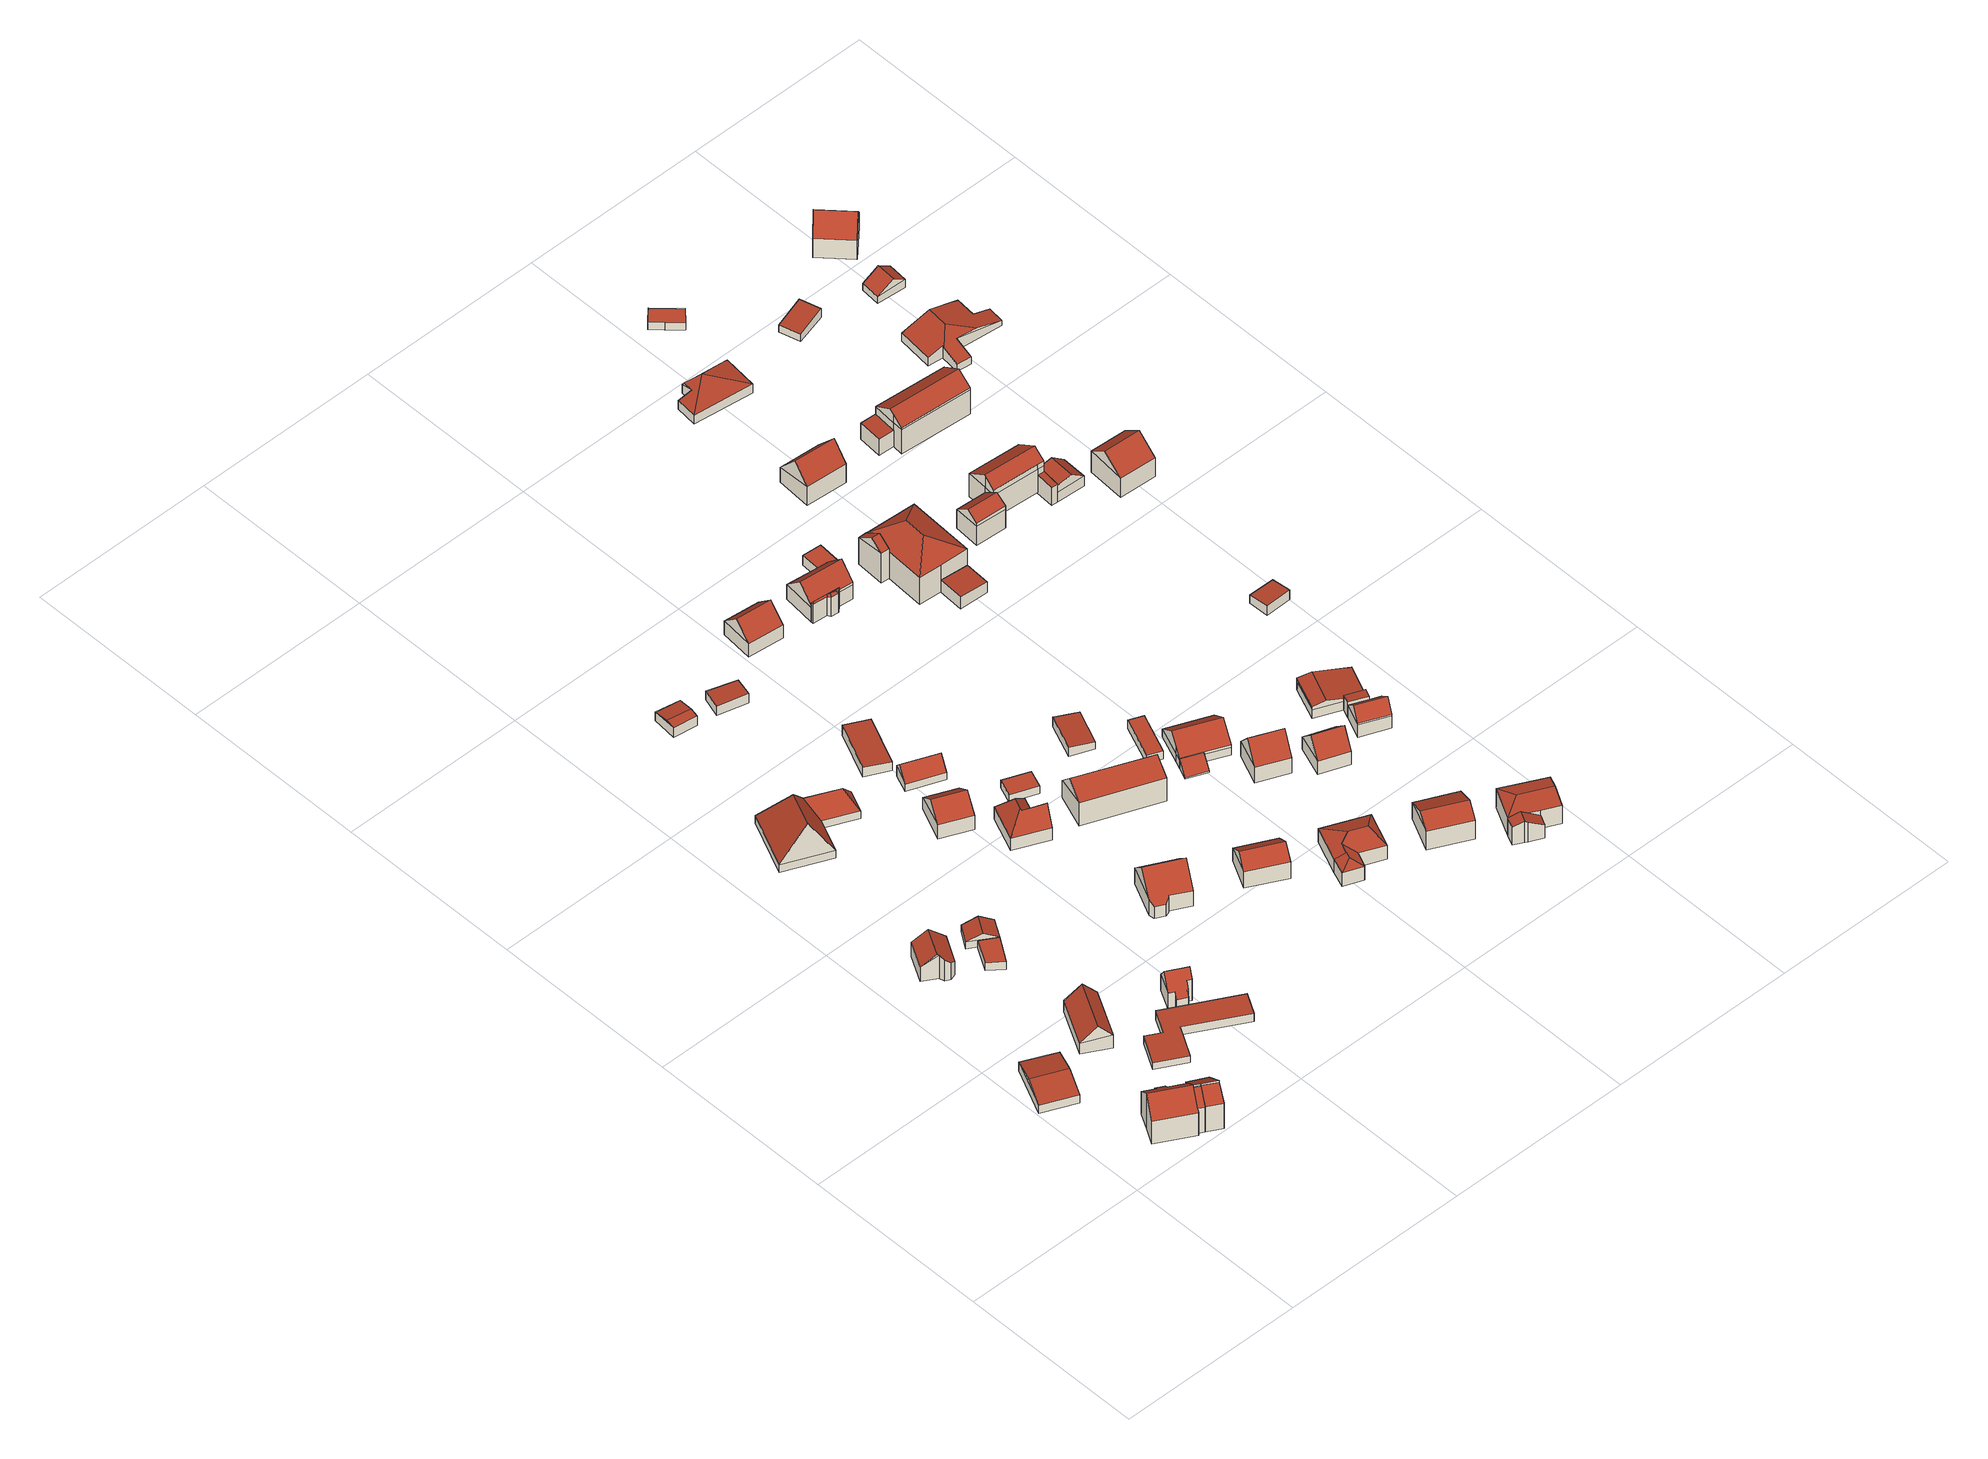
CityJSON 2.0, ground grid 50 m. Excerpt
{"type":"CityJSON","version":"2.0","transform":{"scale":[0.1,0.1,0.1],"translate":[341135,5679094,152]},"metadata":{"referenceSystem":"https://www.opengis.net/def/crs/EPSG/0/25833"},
"CityObjects":{
"building1":{"type":"Building","attributes":{"Dachtyp_tdc":"tdcGableRoof","Gemeindeschluessel":14729160,"Dachneigung":12.51,"QualitaetDacherkennung":26,"Geometrietyp2DReferenz":"3000","function":"31001_9998","roofType":"3100","measuredHeight":4.14},"geometry":[{"type":"MultiSurface","lod":"2","boundaries":[[[0,1,2,3]],[[1,4,5,2]],[[4,6,7,5]],[[6,0,3,7]],[[4,1,8]],[[0,6,9]],[[1,0,9,8]],[[6,4,8,9]],[[3,2,5,7]]],"semantics":{"surfaces":[{"type":"WallSurface"},{"type":"RoofSurface"},{"type":"GroundSurface"}],"values":[0,0,0,0,0,0,1,1,2]}}]},
"building2":{"type":"Building","attributes":{"Gemeindeschluessel":14729160,"Geometrietyp2DReferenz":"3000","function":"31001_9998","roofType":"9999"},"children":["building2-1","building2-2"]},
"building2-1":{"type":"BuildingPart","attributes":{"Dachtyp_tdc":"tdcPolyFlatRoof","Dachneigung":41.71,"QualitaetDacherkennung":68,"Geometrietyp2DReferenz":"3000","roofType":"2100","measuredHeight":11.16},"parents":["building2"],"geometry":[{"type":"MultiSurface","lod":"2","boundaries":[[[10,11,12,13]],[[11,14,15,12]],[[16,10,13,17,18]],[[16,14,11,10]],[[13,12,15,17]],[[18,14,16]],[[18,17,15,14]]],"semantics":{"surfaces":[{"type":"WallSurface"},{"type":"RoofSurface"},{"type":"GroundSurface"},{"type":"ClosureSurface"}],"values":[0,0,0,1,2,0,3]}}]},
"building2-2":{"type":"BuildingPart","attributes":{"Dachtyp_tdc":"tdcGableRoof","Dachneigung":40.9,"QualitaetDacherkennung":73,"Geometrietyp2DReferenz":"3000","roofType":"3100","measuredHeight":11.36},"parents":["building2"],"geometry":[{"type":"MultiSurface","lod":"2","boundaries":[[[19,20,21,22]],[[20,23,24,21]],[[23,25,26,24]],[[25,27,28,26]],[[27,18,17,28]],[[14,29,30,15]],[[29,31,32,30]],[[31,33,34,32]],[[33,35,36,34]],[[35,37,38,36]],[[37,19,22,38]],[[33,31,29,14,18,27]],[[27,25,23,20,19,37,35,33]],[[22,21,24,26,28,17,15,30,32,34,36,38]],[[14,15,17,18]]],"semantics":{"surfaces":[{"type":"WallSurface"},{"type":"RoofSurface"},{"type":"GroundSurface"},{"type":"ClosureSurface"}],"values":[0,0,0,0,0,0,0,0,0,0,0,1,1,2,3]}}]},
"building3":{"type":"Building","attributes":{"Gemeindeschluessel":14729160,"Geometrietyp2DReferenz":"3000","function":"31001_9998","roofType":"9999"},"children":["building3-1","building3-2","building3-3"]},
"building3-1":{"type":"BuildingPart","attributes":{"Dachtyp_tdc":"tdcPolyFlatRoof","Dachneigung":15.39,"QualitaetDacherkennung":37,"Geometrietyp2DReferenz":"3000","roofType":"2100","measuredHeight":4.77},"parents":["building3"],"geometry":[{"type":"MultiSurface","lod":"2","boundaries":[[[39,40,41,42]],[[40,43,44,41]],[[45,39,42,46]],[[45,43,40,39]],[[42,41,44,46]],[[46,44,43,45]]],"semantics":{"surfaces":[{"type":"WallSurface"},{"type":"RoofSurface"},{"type":"GroundSurface"},{"type":"ClosureSurface"}],"values":[0,0,0,1,2,3]}}]},
"building3-2":{"type":"BuildingPart","attributes":{"Dachtyp_tdc":"tdcPolyFlatRoof","Dachneigung":41.08,"QualitaetDacherkennung":60,"Geometrietyp2DReferenz":"3000","roofType":"2100","measuredHeight":10.95},"parents":["building3"],"geometry":[{"type":"MultiSurface","lod":"2","boundaries":[[[47,10,48,49]],[[50,51,52,53]],[[51,47,49,52]],[[51,50,10,47]],[[49,48,53,52]],[[50,53,48,10]]],"semantics":{"surfaces":[{"type":"WallSurface"},{"type":"RoofSurface"},{"type":"GroundSurface"},{"type":"ClosureSurface"}],"values":[0,0,0,1,2,3]}}]},
"building3-3":{"type":"BuildingPart","attributes":{"Dachtyp_tdc":"tdcPolyFlatRoof","Dachneigung":40.49,"QualitaetDacherkennung":62,"Geometrietyp2DReferenz":"3000","roofType":"2100","measuredHeight":11.52},"parents":["building3"],"geometry":[{"type":"MultiSurface","lod":"2","boundaries":[[[54,25,45,46,55]],[[56,57,58,44,43]],[[57,59,50,53,58]],[[60,54,55,48,10]],[[60,59,57,56,25,54]],[[55,46,44,58,53,48]],[[56,43,45,25]],[[43,44,46,45]],[[10,50,59,60]],[[10,48,53,50]]],"semantics":{"surfaces":[{"type":"WallSurface"},{"type":"RoofSurface"},{"type":"GroundSurface"},{"type":"ClosureSurface"}],"values":[0,0,0,0,1,2,0,3,0,3]}}]},
"building4":{"type":"Building","attributes":{"Dachtyp_tdc":"tdcFreeFormRoof","Gemeindeschluessel":14729160,"Dachneigung":38.24,"QualitaetDacherkennung":84,"Geometrietyp2DReferenz":"3000","function":"31001_9998","roofType":"5000","measuredHeight":7.65},"geometry":[{"type":"MultiSurface","lod":"2","boundaries":[[[61,62,63,64]],[[62,65,66,63]],[[65,67,68,66]],[[67,69,70,68]],[[69,71,72,70]],[[71,73,74,72]],[[73,61,64,74]],[[67,65,75,76,73,71,69]],[[76,75,62,61]],[[61,73,76]],[[65,62,75]],[[64,63,66,68,70,72,74]]],"semantics":{"surfaces":[{"type":"WallSurface"},{"type":"RoofSurface"},{"type":"GroundSurface"}],"values":[0,0,0,0,0,0,0,1,1,0,0,2]}}]},
"building5":{"type":"Building","attributes":{"Dachtyp_tdc":"tdcGableRoof","Gemeindeschluessel":14729160,"Dachneigung":45.3,"QualitaetDacherkennung":77,"Geometrietyp2DReferenz":"3000","function":"31001_9998","roofType":"3100","measuredHeight":7.5},"geometry":[{"type":"MultiSurface","lod":"2","boundaries":[[[77,78,79,80]],[[78,81,82,79]],[[81,83,84,82]],[[83,77,80,84]],[[81,78,85]],[[77,83,86]],[[78,77,86,85]],[[83,81,85,86]],[[80,79,82,84]]],"semantics":{"surfaces":[{"type":"WallSurface"},{"type":"RoofSurface"},{"type":"GroundSurface"}],"values":[0,0,0,0,0,0,1,1,2]}}]},
"building6":{"type":"Building","attributes":{"Dachtyp_tdc":"tdcPolyFlatRoof","Gemeindeschluessel":14729160,"Dachneigung":0,"QualitaetDacherkennung":78,"Geometrietyp2DReferenz":"3000","function":"31001_9998","roofType":"1000","measuredHeight":2.4},"geometry":[{"type":"MultiSurface","lod":"2","boundaries":[[[87,88,89,90]],[[88,91,92,89]],[[91,93,94,92]],[[93,87,90,94]],[[93,91,88,87]],[[90,89,92,94]]],"semantics":{"surfaces":[{"type":"WallSurface"},{"type":"RoofSurface"},{"type":"GroundSurface"}],"values":[0,0,0,0,1,2]}}]},
"building7":{"type":"Building","attributes":{"Dachtyp_tdc":"tdcPolyFlatRoof","Gemeindeschluessel":14729160,"Dachneigung":3.2,"QualitaetDacherkennung":52,"Geometrietyp2DReferenz":"3000","function":"31001_9998","roofType":"2100","measuredHeight":2.87},"geometry":[{"type":"MultiSurface","lod":"2","boundaries":[[[95,96,97,98]],[[96,99,100,97]],[[99,101,102,100]],[[101,103,104,102]],[[103,105,106,104]],[[105,107,108,106]],[[107,109,110,108]],[[109,95,98,110]],[[109,107,105,103,101,99,96,95]],[[98,97,100,102,104,106,108,110]]],"semantics":{"surfaces":[{"type":"WallSurface"},{"type":"RoofSurface"},{"type":"GroundSurface"}],"values":[0,0,0,0,0,0,0,0,1,2]}}]},
"building8":{"type":"Building","attributes":{"Dachtyp_tdc":"tdcGableRoof","Gemeindeschluessel":14729160,"Dachneigung":27.61,"QualitaetDacherkennung":75,"Geometrietyp2DReferenz":"3000","function":"31001_9998","roofType":"3100","measuredHeight":4.17},"geometry":[{"type":"MultiSurface","lod":"2","boundaries":[[[111,112,113,114]],[[112,115,116,113]],[[115,117,118,116]],[[117,111,114,118]],[[115,112,119]],[[111,117,120]],[[112,111,120,119]],[[117,115,119,120]],[[114,113,116,118]]],"semantics":{"surfaces":[{"type":"WallSurface"},{"type":"RoofSurface"},{"type":"GroundSurface"}],"values":[0,0,0,0,0,0,1,1,2]}}]},
"building9":{"type":"Building","attributes":{"Dachtyp_tdc":"tdcFreeFormRoof","Gemeindeschluessel":14729160,"Dachneigung":52.08,"QualitaetDacherkennung":62,"Geometrietyp2DReferenz":"3000","function":"31001_9998","roofType":"5000","measuredHeight":9.01},"geometry":[{"type":"MultiSurface","lod":"2","boundaries":[[[121,122,123,124]],[[122,125,126,123]],[[125,127,128,126]],[[127,129,130,128]],[[129,131,132,130]],[[131,133,134,132]],[[133,135,136,134]],[[135,137,138,136]],[[137,139,140,138]],[[139,141,142,140]],[[141,143,144,142]],[[143,121,124,144]],[[122,121,143,141,139,137,135,145,146,125]],[[145,133,131,129,127,146]],[[127,125,146]],[[135,133,145]],[[124,123,126,128,130,132,134,136,138,140,142,144]]],"semantics":{"surfaces":[{"type":"WallSurface"},{"type":"RoofSurface"},{"type":"GroundSurface"}],"values":[0,0,0,0,0,0,0,0,0,0,0,0,1,1,0,0,2]}}]},
"building10":{"type":"Building","attributes":{"Dachtyp_tdc":"tdcFreeFormRoof","Gemeindeschluessel":14729160,"Dachneigung":58.67,"QualitaetDacherkennung":7,"Geometrietyp2DReferenz":"3000","function":"31001_9998","roofType":"5000","measuredHeight":13.34},"geometry":[{"type":"MultiSurface","lod":"2","boundaries":[[[147,148,149,150]],[[148,151,152,149]],[[151,153,154,152]],[[153,155,156,154]],[[155,157,158,156]],[[157,147,150,158]],[[159,160,157,155]],[[159,155,153]],[[161,160,159,153,151]],[[162,161,151,148]],[[162,148,147]],[[160,161,162,147,157]],[[150,149,152,154,156,158]]],"semantics":{"surfaces":[{"type":"WallSurface"},{"type":"RoofSurface"},{"type":"GroundSurface"}],"values":[0,0,0,0,0,0,1,1,1,1,0,1,2]}}]},
"building11":{"type":"Building","attributes":{"Dachtyp_tdc":"tdcGableRoof","Gemeindeschluessel":14729160,"Dachneigung":10.06,"QualitaetDacherkennung":87,"Geometrietyp2DReferenz":"3000","function":"31001_9998","roofType":"3100","measuredHeight":3.42},"geometry":[{"type":"MultiSurface","lod":"2","boundaries":[[[163,164,165,166]],[[164,167,168,165]],[[167,169,170,168]],[[169,163,166,170]],[[167,164,171]],[[163,169,172]],[[164,163,172,171]],[[169,167,171,172]],[[166,165,168,170]]],"semantics":{"surfaces":[{"type":"WallSurface"},{"type":"RoofSurface"},{"type":"GroundSurface"}],"values":[0,0,0,0,0,0,1,1,2]}}]},
"building12":{"type":"Building","attributes":{"Dachtyp_tdc":"tdcGableRoof","Gemeindeschluessel":14729160,"Dachneigung":39.65,"QualitaetDacherkennung":88,"Geometrietyp2DReferenz":"3000","function":"31001_9998","roofType":"3100","measuredHeight":8.18},"geometry":[{"type":"MultiSurface","lod":"2","boundaries":[[[173,174,175,176]],[[174,177,178,175]],[[177,179,180,178]],[[179,173,176,180]],[[177,174,181]],[[173,179,182]],[[174,173,182,181]],[[179,177,181,182]],[[176,175,178,180]]],"semantics":{"surfaces":[{"type":"WallSurface"},{"type":"RoofSurface"},{"type":"GroundSurface"}],"values":[0,0,0,0,0,0,1,1,2]}}]},
"building13":{"type":"Building","attributes":{"Dachtyp_tdc":"tdcFreeFormRoof","Gemeindeschluessel":14729160,"Dachneigung":45.56,"QualitaetDacherkennung":89,"Geometrietyp2DReferenz":"3000","function":"31001_9998","roofType":"5000","measuredHeight":10.08},"geometry":[{"type":"MultiSurface","lod":"2","boundaries":[[[183,184,185,186]],[[184,187,188,185]],[[187,189,190,188]],[[189,191,192,190]],[[191,193,194,192]],[[193,195,196,194]],[[195,197,198,196]],[[197,183,186,198]],[[197,195,193,191,199,200,184,183]],[[199,189,187,200]],[[191,189,199]],[[187,184,200]],[[186,185,188,190,192,194,196,198]]],"semantics":{"surfaces":[{"type":"WallSurface"},{"type":"RoofSurface"},{"type":"GroundSurface"}],"values":[0,0,0,0,0,0,0,0,1,1,0,0,2]}}]},
"building14":{"type":"Building","attributes":{"Dachtyp_tdc":"tdcPolyFlatRoof","Gemeindeschluessel":14729160,"Dachneigung":3.18,"QualitaetDacherkennung":82,"Geometrietyp2DReferenz":"3000","function":"31001_9998","roofType":"2100","measuredHeight":2.98},"geometry":[{"type":"MultiSurface","lod":"2","boundaries":[[[201,202,203,204]],[[202,205,206,203]],[[205,207,208,206]],[[207,201,204,208]],[[207,205,202,201]],[[204,203,206,208]]],"semantics":{"surfaces":[{"type":"WallSurface"},{"type":"RoofSurface"},{"type":"GroundSurface"}],"values":[0,0,0,0,1,2]}}]},
"building15":{"type":"Building","attributes":{"Dachtyp_tdc":"tdcFreeFormRoof","Gemeindeschluessel":14729160,"Dachneigung":52.37,"QualitaetDacherkennung":28,"Geometrietyp2DReferenz":"3000","function":"31001_9998","roofType":"5000","measuredHeight":8.5},"geometry":[{"type":"MultiSurface","lod":"2","boundaries":[[[209,210,211,212]],[[210,213,214,211]],[[213,215,216,214]],[[215,217,218,216]],[[217,219,220,218]],[[219,209,212,220]],[[221,222,223,219,217]],[[221,217,215]],[[222,221,215,213]],[[224,223,222,213,210]],[[224,210,209]],[[223,224,209,219]],[[212,211,214,216,218,220]]],"semantics":{"surfaces":[{"type":"WallSurface"},{"type":"RoofSurface"},{"type":"GroundSurface"}],"values":[0,0,0,0,0,0,1,1,1,1,0,1,2]}}]},
"building16":{"type":"Building","attributes":{"Gemeindeschluessel":14729160,"Dachtyp_tdc":"tdcGableRoof","Dachneigung":44.88,"QualitaetDacherkennung":84,"Geometrietyp2DReferenz":"3000","function":"31001_9998","roofType":"3100","measuredHeight":5.38},"geometry":[{"type":"MultiSurface","lod":"2","boundaries":[[[225,226,227,228]],[[226,229,230,227]],[[229,231,232,230]],[[231,225,228,232]],[[229,226,233]],[[225,231,234]],[[226,225,234,233]],[[231,229,233,234]],[[228,227,230,232]]],"semantics":{"surfaces":[{"type":"WallSurface"},{"type":"RoofSurface"},{"type":"GroundSurface"}],"values":[0,0,0,0,0,0,1,1,2]}}]},
"building17":{"type":"Building","attributes":{"Dachtyp_tdc":"tdcPolyFlatRoof","Gemeindeschluessel":14729160,"Dachneigung":3.45,"QualitaetDacherkennung":84,"Geometrietyp2DReferenz":"3000","function":"31001_9998","roofType":"2100","measuredHeight":3.06},"geometry":[{"type":"MultiSurface","lod":"2","boundaries":[[[235,236,237,238]],[[236,239,240,237]],[[239,241,242,240]],[[241,235,238,242]],[[241,239,236,235]],[[238,237,240,242]]],"semantics":{"surfaces":[{"type":"WallSurface"},{"type":"RoofSurface"},{"type":"GroundSurface"}],"values":[0,0,0,0,1,2]}}]},
"building18":{"type":"Building","attributes":{"Dachtyp_tdc":"tdcPolyFlatRoof","Gemeindeschluessel":14729160,"Dachneigung":0,"QualitaetDacherkennung":75,"Geometrietyp2DReferenz":"3000","function":"31001_9998","roofType":"1000","measuredHeight":2.35},"geometry":[{"type":"MultiSurface","lod":"2","boundaries":[[[243,244,245,246]],[[244,247,248,245]],[[247,249,250,248]],[[249,243,246,250]],[[249,247,244,243]],[[246,245,248,250]]],"semantics":{"surfaces":[{"type":"WallSurface"},{"type":"RoofSurface"},{"type":"GroundSurface"}],"values":[0,0,0,0,1,2]}}]},
"building19":{"type":"Building","attributes":{"Dachtyp_tdc":"tdcGableRoof","Gemeindeschluessel":14729160,"Dachneigung":37.6,"QualitaetDacherkennung":61,"Geometrietyp2DReferenz":"3000","function":"31001_9998","roofType":"3100","measuredHeight":7.91},"geometry":[{"type":"MultiSurface","lod":"2","boundaries":[[[251,252,253,254]],[[252,255,256,253]],[[255,257,258,256]],[[257,251,254,258]],[[255,252,259]],[[251,257,260]],[[252,251,260,259]],[[257,255,259,260]],[[254,253,256,258]]],"semantics":{"surfaces":[{"type":"WallSurface"},{"type":"RoofSurface"},{"type":"GroundSurface"}],"values":[0,0,0,0,0,0,1,1,2]}}]},
"building20":{"type":"Building","attributes":{"Dachtyp_tdc":"tdcGableRoof","Gemeindeschluessel":14729160,"Dachneigung":48.09,"QualitaetDacherkennung":36,"Geometrietyp2DReferenz":"3000","function":"31001_9998","roofType":"3100","measuredHeight":9.95},"geometry":[{"type":"MultiSurface","lod":"2","boundaries":[[[261,262,263,264]],[[262,265,266,263]],[[265,267,268,266]],[[267,261,264,268]],[[265,262,269]],[[261,267,270]],[[262,261,270,269]],[[267,265,269,270]],[[264,263,266,268]]],"semantics":{"surfaces":[{"type":"WallSurface"},{"type":"RoofSurface"},{"type":"GroundSurface"}],"values":[0,0,0,0,0,0,1,1,2]}}]},
"building21":{"type":"Building","attributes":{"Dachtyp_tdc":"tdcGableRoof","Gemeindeschluessel":14729160,"Dachneigung":43.44,"QualitaetDacherkennung":75,"Geometrietyp2DReferenz":"3000","function":"31001_9998","roofType":"3100","measuredHeight":8.44},"geometry":[{"type":"MultiSurface","lod":"2","boundaries":[[[271,272,273,274]],[[272,275,276,273]],[[275,277,278,276]],[[277,271,274,278]],[[275,272,279]],[[271,277,280]],[[272,271,280,279]],[[277,275,279,280]],[[274,273,276,278]]],"semantics":{"surfaces":[{"type":"WallSurface"},{"type":"RoofSurface"},{"type":"GroundSurface"}],"values":[0,0,0,0,0,0,1,1,2]}}]},
"building22":{"type":"Building","attributes":{"Dachtyp_tdc":"tdcPolyFlatRoof","Gemeindeschluessel":14729160,"Dachneigung":4.7,"QualitaetDacherkennung":91,"Geometrietyp2DReferenz":"3000","function":"31001_9998","roofType":"2100","measuredHeight":2.9},"geometry":[{"type":"MultiSurface","lod":"2","boundaries":[[[281,282,283,284]],[[282,285,286,283]],[[285,287,288,286]],[[287,281,284,288]],[[287,285,282,281]],[[284,283,286,288]]],"semantics":{"surfaces":[{"type":"WallSurface"},{"type":"RoofSurface"},{"type":"GroundSurface"}],"values":[0,0,0,0,1,2]}}]},
"building23":{"type":"Building","attributes":{"Dachtyp_tdc":"tdcFreeFormRoof","Gemeindeschluessel":14729160,"Dachneigung":22.82,"QualitaetDacherkennung":35,"Geometrietyp2DReferenz":"3000","function":"31001_9998","roofType":"5000","measuredHeight":6.46},"geometry":[{"type":"MultiSurface","lod":"2","boundaries":[[[289,290,291,292]],[[290,293,294,291]],[[293,295,296,294]],[[295,297,298,296]],[[297,299,300,298]],[[299,301,302,300]],[[301,289,292,302]],[[303,304,305,301,299]],[[306,303,299,297]],[[306,297,295]],[[304,303,306,295,293]],[[307,305,304,293,290]],[[307,290,289]],[[305,307,289,301]],[[292,291,294,296,298,300,302]]],"semantics":{"surfaces":[{"type":"WallSurface"},{"type":"RoofSurface"},{"type":"GroundSurface"}],"values":[0,0,0,0,0,0,0,1,1,1,1,1,1,1,2]}}]},
"building24":{"type":"Building","attributes":{"Gemeindeschluessel":14729160,"Geometrietyp2DReferenz":"3000","function":"31001_9998","roofType":"9999"},"children":["building24-1","building24-2"]},
"building24-1":{"type":"BuildingPart","attributes":{"Dachtyp_tdc":"tdcFreeFormRoof","Dachneigung":39.31,"QualitaetDacherkennung":13,"Geometrietyp2DReferenz":"3000","roofType":"5000","measuredHeight":6.57},"parents":["building24"],"geometry":[{"type":"MultiSurface","lod":"2","boundaries":[[[308,309,310,311,312,313]],[[309,314,315,310]],[[314,316,317,315]],[[316,318,319,317]],[[318,320,321,322,323,319]],[[324,320,318]],[[325,324,318,316]],[[326,325,316,314]],[[327,326,314,309]],[[327,309,308]],[[324,325,326,327,308,320]],[[311,310,315,317,319,323]],[[313,321,320,308]],[[312,311,323,322]],[[312,322,321,313]]],"semantics":{"surfaces":[{"type":"WallSurface"},{"type":"RoofSurface"},{"type":"GroundSurface"},{"type":"ClosureSurface"}],"values":[0,0,0,0,0,1,1,1,1,1,1,2,0,3,3]}}]},
"building24-2":{"type":"BuildingPart","attributes":{"Dachtyp_tdc":"tdcGableRoof","Dachneigung":44.83,"QualitaetDacherkennung":70,"Geometrietyp2DReferenz":"3000","roofType":"3100","measuredHeight":9.37},"parents":["building24"],"geometry":[{"type":"MultiSurface","lod":"2","boundaries":[[[322,328,329,323]],[[328,330,331,329]],[[330,332,333,331]],[[332,334,335,333]],[[334,336,337,335]],[[336,312,311,337]],[[313,338,339,340,321]],[[330,328,340,339,341,332]],[[332,341,334]],[[334,341,339,338,336]],[[322,321,340,328]],[[336,338,313,312]],[[311,323,329,331,333,335,337]],[[323,311,312,322]],[[312,313,321,322]]],"semantics":{"surfaces":[{"type":"WallSurface"},{"type":"RoofSurface"},{"type":"GroundSurface"},{"type":"ClosureSurface"}],"values":[0,0,0,0,0,0,1,1,0,0,0,0,2,3,3]}}]},
"building25":{"type":"Building","attributes":{"Dachtyp_tdc":"tdcPolyFlatRoof","Gemeindeschluessel":14729160,"Dachneigung":0,"QualitaetDacherkennung":91,"Geometrietyp2DReferenz":"3000","function":"31001_9998","roofType":"1000","measuredHeight":2.58},"geometry":[{"type":"MultiSurface","lod":"2","boundaries":[[[342,343,344,345]],[[343,346,347,344]],[[346,348,349,347]],[[348,342,345,349]],[[348,346,343,342]],[[345,344,347,349]]],"semantics":{"surfaces":[{"type":"WallSurface"},{"type":"RoofSurface"},{"type":"GroundSurface"}],"values":[0,0,0,0,1,2]}}]},
"building26":{"type":"Building","attributes":{"Gemeindeschluessel":14729160,"Geometrietyp2DReferenz":"3000","function":"31001_9998","roofType":"9999"},"children":["building26-1","building26-2"]},
"building26-1":{"type":"BuildingPart","attributes":{"Dachtyp_tdc":"tdcGableRoof","Dachneigung":39.65,"QualitaetDacherkennung":86,"Geometrietyp2DReferenz":"3000","roofType":"3100","measuredHeight":7.26},"parents":["building26"],"geometry":[{"type":"MultiSurface","lod":"2","boundaries":[[[350,351,352,353]],[[351,354,355,352]],[[354,356,357,355]],[[356,358,359,357]],[[358,360,361,359]],[[362,363,364,365,366,367]],[[354,365,364,356]],[[350,367,366,351]],[[351,366,365,354]],[[358,363,362,360]],[[356,364,363,358]],[[361,353,352,355,357,359]],[[353,361,360,350]],[[360,362,367,350]]],"semantics":{"surfaces":[{"type":"WallSurface"},{"type":"RoofSurface"},{"type":"GroundSurface"},{"type":"ClosureSurface"}],"values":[0,0,0,0,0,1,1,0,0,0,0,2,3,3]}}]},
"building26-2":{"type":"BuildingPart","attributes":{"Dachtyp_tdc":"tdcPolyFlatRoof","Dachneigung":38.42,"QualitaetDacherkennung":72,"Geometrietyp2DReferenz":"3000","roofType":"2100","measuredHeight":3.2},"parents":["building26"],"geometry":[{"type":"MultiSurface","lod":"2","boundaries":[[[368,369,361,360,362]],[[368,370,371,369]],[[370,372,367,350,353,371]],[[372,370,368,362]],[[361,369,371,353]],[[362,367,372]],[[360,361,353,350]],[[360,350,367,362]]],"semantics":{"surfaces":[{"type":"WallSurface"},{"type":"RoofSurface"},{"type":"GroundSurface"},{"type":"ClosureSurface"}],"values":[0,0,0,1,2,0,3,3]}}]},
"building27":{"type":"Building","attributes":{"Dachtyp_tdc":"tdcPolyFlatRoof","Gemeindeschluessel":14729160,"Dachneigung":0,"QualitaetDacherkennung":76,"Geometrietyp2DReferenz":"3000","function":"31001_9998","roofType":"1000","measuredHeight":3.07},"geometry":[{"type":"MultiSurface","lod":"2","boundaries":[[[373,374,375,376]],[[374,377,378,375]],[[377,379,380,378]],[[379,381,382,380]],[[381,383,384,382]],[[383,373,376,384]],[[383,381,379,377,374,373]],[[376,375,378,380,382,384]]],"semantics":{"surfaces":[{"type":"WallSurface"},{"type":"RoofSurface"},{"type":"GroundSurface"}],"values":[0,0,0,0,0,0,1,2]}}]},
"building28":{"type":"Building","attributes":{"Dachtyp_tdc":"tdcFreeFormRoof","Gemeindeschluessel":14729160,"Dachneigung":49.61,"QualitaetDacherkennung":77,"Geometrietyp2DReferenz":"3000","function":"31001_9998","roofType":"5000","measuredHeight":9.96},"geometry":[{"type":"MultiSurface","lod":"2","boundaries":[[[385,386,387,388]],[[386,389,390,387]],[[389,391,392,390]],[[391,393,394,392]],[[393,395,396,394]],[[395,385,388,396]],[[385,397,398,386]],[[397,395,393,391,389,398]],[[385,395,397]],[[389,386,398]],[[388,387,390,392,394,396]]],"semantics":{"surfaces":[{"type":"WallSurface"},{"type":"RoofSurface"},{"type":"GroundSurface"}],"values":[0,0,0,0,0,0,1,1,0,0,2]}}]},
"building29":{"type":"Building","attributes":{"Dachtyp_tdc":"tdcGableRoof","Gemeindeschluessel":14729160,"Dachneigung":28.29,"QualitaetDacherkennung":45,"Geometrietyp2DReferenz":"3000","function":"31001_9998","roofType":"3100","measuredHeight":8.52},"geometry":[{"type":"MultiSurface","lod":"2","boundaries":[[[399,400,401,402]],[[400,403,404,401]],[[403,405,406,404]],[[405,399,402,406]],[[403,400,407]],[[399,405,408]],[[400,399,408,407]],[[405,403,407,408]],[[402,401,404,406]]],"semantics":{"surfaces":[{"type":"WallSurface"},{"type":"RoofSurface"},{"type":"GroundSurface"}],"values":[0,0,0,0,0,0,1,1,2]}}]},
"building30":{"type":"Building","attributes":{"Dachtyp_tdc":"tdcGableRoof","Gemeindeschluessel":14729160,"Dachneigung":46.06,"QualitaetDacherkennung":71,"Geometrietyp2DReferenz":"3000","function":"31001_9998","roofType":"3100","measuredHeight":8.67},"geometry":[{"type":"MultiSurface","lod":"2","boundaries":[[[409,410,411,412]],[[410,413,414,411]],[[413,415,416,414]],[[415,409,412,416]],[[413,410,417]],[[409,415,418]],[[410,409,418,417]],[[415,413,417,418]],[[412,411,414,416]]],"semantics":{"surfaces":[{"type":"WallSurface"},{"type":"RoofSurface"},{"type":"GroundSurface"}],"values":[0,0,0,0,0,0,1,1,2]}}]},
"building31":{"type":"Building","attributes":{"Gemeindeschluessel":14729160,"Geometrietyp2DReferenz":"3000","function":"31001_9998","roofType":"9999"},"children":["building31-1","building31-2","building31-3"]},
"building31-1":{"type":"BuildingPart","attributes":{"Dachtyp_tdc":"tdcGableRoof","Dachneigung":36.69,"QualitaetDacherkennung":94,"Geometrietyp2DReferenz":"3000","roofType":"3100","measuredHeight":11.78},"parents":["building31"],"geometry":[{"type":"MultiSurface","lod":"2","boundaries":[[[419,420,421,422,423]],[[420,424,425,421]],[[424,426,427,428,425]],[[424,420,429]],[[419,426,430]],[[420,419,430,429]],[[426,424,429,430]],[[422,421,425,428]],[[423,427,426,419]],[[423,422,428,427]]],"semantics":{"surfaces":[{"type":"WallSurface"},{"type":"RoofSurface"},{"type":"GroundSurface"},{"type":"ClosureSurface"}],"values":[0,0,0,0,0,1,1,2,0,3]}}]},
"building31-2":{"type":"BuildingPart","attributes":{"Dachtyp_tdc":"tdcFreeFormRoof","Dachneigung":28.01,"QualitaetDacherkennung":17,"Geometrietyp2DReferenz":"3000","roofType":"5000","measuredHeight":12.09},"parents":["building31"],"geometry":[{"type":"MultiSurface","lod":"2","boundaries":[[[431,432,433,434,435]],[[432,423,422,433]],[[427,436,437,428]],[[436,438,439,440,437]],[[441,442,427,423,432]],[[441,432,431,438]],[[442,441,438,436]],[[442,436,427]],[[440,434,433,422,428,437]],[[435,439,438,431]],[[435,434,440,439]],[[428,422,423,427]]],"semantics":{"surfaces":[{"type":"WallSurface"},{"type":"RoofSurface"},{"type":"GroundSurface"},{"type":"ClosureSurface"}],"values":[0,0,0,0,1,1,1,1,2,0,3,3]}}]},
"building31-3":{"type":"BuildingPart","attributes":{"Dachtyp_tdc":"tdcPolyFlatRoof","Dachneigung":3.73,"QualitaetDacherkennung":87,"Geometrietyp2DReferenz":"3000","roofType":"2100","measuredHeight":3.79},"parents":["building31"],"geometry":[{"type":"MultiSurface","lod":"2","boundaries":[[[443,444,445,446]],[[444,435,434,445]],[[439,443,446,440]],[[439,435,444,443]],[[446,445,434,440]],[[439,440,434,435]]],"semantics":{"surfaces":[{"type":"WallSurface"},{"type":"RoofSurface"},{"type":"GroundSurface"},{"type":"ClosureSurface"}],"values":[0,0,0,1,2,3]}}]},
"building32":{"type":"Building","attributes":{"Gemeindeschluessel":14729160,"Geometrietyp2DReferenz":"3000","function":"31001_9998","roofType":"9999"},"children":["building32-1","building32-2"]},
"building32-1":{"type":"BuildingPart","attributes":{"Dachtyp_tdc":"tdcGableRoof","Dachneigung":28.16,"QualitaetDacherkennung":43,"Geometrietyp2DReferenz":"3000","roofType":"3100","measuredHeight":6.62},"parents":["building32"],"geometry":[{"type":"MultiSurface","lod":"2","boundaries":[[[447,448,449,450]],[[448,451,452,449]],[[451,453,454,452]],[[453,455,456,454]],[[457,447,450,458]],[[459,460,455,453,451]],[[451,448,447,457,461,459]],[[450,449,452,454,456,462,458]],[[463,460,459]],[[462,456,455,460,463]],[[461,463,459]],[[462,463,461,457,458]]],"semantics":{"surfaces":[{"type":"WallSurface"},{"type":"RoofSurface"},{"type":"GroundSurface"},{"type":"ClosureSurface"}],"values":[0,0,0,0,0,1,1,2,0,3,0,3]}}]},
"building32-2":{"type":"BuildingPart","attributes":{"Dachtyp_tdc":"tdcHipAndGableRoof","Dachneigung":13.51,"QualitaetDacherkennung":72,"Geometrietyp2DReferenz":"3000","roofType":"5000","measuredHeight":6.85},"parents":["building32"],"geometry":[{"type":"MultiSurface","lod":"2","boundaries":[[[464,465,458,466]],[[465,457,458]],[[467,468,469,456,455]],[[468,470,471,469]],[[470,472,473,471]],[[472,464,466,473]],[[468,467,474]],[[467,460,463,461,465,464,472,474]],[[472,470,468,474]],[[466,458,462,456,469,471,473]],[[461,457,465]],[[455,460,467]],[[456,462,463,460,455]],[[462,458,457,461,463]]],"semantics":{"surfaces":[{"type":"WallSurface"},{"type":"RoofSurface"},{"type":"GroundSurface"},{"type":"ClosureSurface"}],"values":[0,0,0,0,0,0,1,1,1,2,0,0,3,3]}}]},
"building33":{"type":"Building","attributes":{"Dachtyp_tdc":"tdcGableRoof","Gemeindeschluessel":14729160,"Dachneigung":49.31,"QualitaetDacherkennung":79,"Geometrietyp2DReferenz":"3000","function":"31001_9998","roofType":"3100","measuredHeight":10.8},"geometry":[{"type":"MultiSurface","lod":"2","boundaries":[[[475,476,477,478]],[[476,479,480,477]],[[479,481,482,480]],[[481,475,478,482]],[[479,476,483]],[[475,481,484]],[[476,475,484,483]],[[481,479,483,484]],[[478,477,480,482]]],"semantics":{"surfaces":[{"type":"WallSurface"},{"type":"RoofSurface"},{"type":"GroundSurface"}],"values":[0,0,0,0,0,0,1,1,2]}}]},
"building34":{"type":"Building","attributes":{"Gemeindeschluessel":14729160,"Geometrietyp2DReferenz":"3000","function":"31001_9998","roofType":"9999"},"children":["building34-1","building34-2","building34-3"]},
"building34-1":{"type":"BuildingPart","attributes":{"Dachtyp_tdc":"tdcPolyFlatRoof","Dachneigung":5.66,"QualitaetDacherkennung":39,"Geometrietyp2DReferenz":"3000","roofType":"2100","measuredHeight":4.9},"parents":["building34"],"geometry":[{"type":"MultiSurface","lod":"2","boundaries":[[[485,486,487,488,489,490]],[[491,492,493,494,495,496,497]],[[492,491,486,485]],[[489,488,496,495]],[[497,487,486,491]],[[497,496,488,487]],[[492,485,490,493]],[[490,489,495,494]],[[494,493,490]]],"semantics":{"surfaces":[{"type":"WallSurface"},{"type":"RoofSurface"},{"type":"GroundSurface"},{"type":"ClosureSurface"}],"values":[0,0,1,2,0,3,0,3,3]}}]},
"building34-2":{"type":"BuildingPart","attributes":{"Dachtyp_tdc":"tdcGableRoof","Dachneigung":42.77,"QualitaetDacherkennung":70,"Geometrietyp2DReferenz":"3000","roofType":"3100","measuredHeight":7.29},"parents":["building34"],"geometry":[{"type":"MultiSurface","lod":"2","boundaries":[[[498,497,496,499]],[[487,500,501,488]],[[500,502,503,501]],[[502,498,499,503]],[[504,505,506,507]],[[487,497,506,505,500]],[[498,507,506,497]],[[502,504,507,498]],[[500,505,504,502]],[[499,496,488,501,503]],[[488,496,497,487]]],"semantics":{"surfaces":[{"type":"WallSurface"},{"type":"RoofSurface"},{"type":"GroundSurface"},{"type":"ClosureSurface"}],"values":[0,0,0,0,1,1,0,0,0,2,3]}}]},
"building34-3":{"type":"BuildingPart","attributes":{"Dachtyp_tdc":"tdcGableRoof","Dachneigung":10.65,"QualitaetDacherkennung":50,"Geometrietyp2DReferenz":"3000","roofType":"3100","measuredHeight":4.37},"parents":["building34"],"geometry":[{"type":"MultiSurface","lod":"2","boundaries":[[[508,509,510,511]],[[509,490,489,510]],[[494,512,513,495]],[[512,508,511,513]],[[514,515,516,517]],[[509,516,515,493,490]],[[494,493,515,514,512]],[[508,517,516,509]],[[512,514,517,508]],[[511,510,489,495,513]],[[495,489,490,494]],[[490,493,494]]],"semantics":{"surfaces":[{"type":"WallSurface"},{"type":"RoofSurface"},{"type":"GroundSurface"},{"type":"ClosureSurface"}],"values":[0,0,0,0,1,1,0,0,0,2,3,3]}}]},
"building35":{"type":"Building","attributes":{"Dachtyp_tdc":"tdcGableRoof","Gemeindeschluessel":14729160,"Dachneigung":39.6,"QualitaetDacherkennung":94,"Geometrietyp2DReferenz":"3000","function":"31001_9998","roofType":"3100","measuredHeight":9.09},"geometry":[{"type":"MultiSurface","lod":"2","boundaries":[[[518,519,520,521]],[[519,522,523,520]],[[522,524,525,523]],[[524,526,527,525]],[[526,518,521,527]],[[528,529,530,531]],[[519,530,529,532,522]],[[524,532,529,528,526]],[[522,532,524]],[[518,531,530,519]],[[526,528,531,518]],[[521,520,523,525,527]]],"semantics":{"surfaces":[{"type":"WallSurface"},{"type":"RoofSurface"},{"type":"GroundSurface"}],"values":[0,0,0,0,0,1,1,0,0,0,0,2]}}]},
"building36":{"type":"Building","attributes":{"Dachtyp_tdc":"tdcFreeFormRoof","Gemeindeschluessel":14729160,"Dachneigung":11.93,"QualitaetDacherkennung":28,"Geometrietyp2DReferenz":"3000","function":"31001_9998","roofType":"5000","measuredHeight":4.51},"geometry":[{"type":"MultiSurface","lod":"2","boundaries":[[[533,534,535,536]],[[534,537,538,535]],[[537,539,540,538]],[[539,541,542,540]],[[541,543,544,542]],[[543,533,536,544]],[[534,545,537]],[[545,546,541,539,537]],[[545,533,543,546]],[[533,545,534]],[[543,541,546]],[[536,535,538,540,542,544]]],"semantics":{"surfaces":[{"type":"WallSurface"},{"type":"RoofSurface"},{"type":"GroundSurface"}],"values":[0,0,0,0,0,0,1,1,1,1,0,2]}}]},
"building37":{"type":"Building","attributes":{"Dachtyp_tdc":"tdcFreeFormRoof","Gemeindeschluessel":14729160,"Dachneigung":35.57,"QualitaetDacherkennung":78,"Geometrietyp2DReferenz":"3000","function":"31001_9998","roofType":"5000","measuredHeight":11.23},"geometry":[{"type":"MultiSurface","lod":"2","boundaries":[[[547,548,549,550]],[[548,551,552,549]],[[551,553,554,552]],[[553,555,556,554]],[[555,557,558,556]],[[557,559,560,558]],[[559,547,550,560]],[[555,553,561,562]],[[563,562,561,564,565,566,567]],[[557,563,567,559]],[[559,567,566,547]],[[551,564,561,553]],[[548,565,564,551]],[[555,562,563,557]],[[547,566,565,548]],[[550,549,552,554,556,558,560]]],"semantics":{"surfaces":[{"type":"WallSurface"},{"type":"RoofSurface"},{"type":"GroundSurface"}],"values":[0,0,0,0,0,0,0,1,1,0,0,0,0,0,0,2]}}]},
"building38":{"type":"Building","attributes":{"Dachtyp_tdc":"tdcPolyFlatRoof","Gemeindeschluessel":14729160,"Dachneigung":0,"QualitaetDacherkennung":42,"Geometrietyp2DReferenz":"3000","function":"31001_9998","roofType":"1000","measuredHeight":2.39},"geometry":[{"type":"MultiSurface","lod":"2","boundaries":[[[568,569,570,571]],[[569,572,573,570]],[[572,574,575,573]],[[574,576,577,575]],[[576,568,571,577]],[[576,574,572,569,568]],[[571,570,573,575,577]]],"semantics":{"surfaces":[{"type":"WallSurface"},{"type":"RoofSurface"},{"type":"GroundSurface"}],"values":[0,0,0,0,0,1,2]}}]},
"building39":{"type":"Building","attributes":{"Dachtyp_tdc":"tdcPolyFlatRoof","Gemeindeschluessel":14729160,"Dachneigung":3.65,"QualitaetDacherkennung":92,"Geometrietyp2DReferenz":"3000","function":"31001_9998","roofType":"2100","measuredHeight":2.94},"geometry":[{"type":"MultiSurface","lod":"2","boundaries":[[[578,579,580,581]],[[579,582,583,580]],[[582,584,585,583]],[[584,578,581,585]],[[584,582,579,578]],[[581,580,583,585]]],"semantics":{"surfaces":[{"type":"WallSurface"},{"type":"RoofSurface"},{"type":"GroundSurface"}],"values":[0,0,0,0,1,2]}}]},
"building40":{"type":"Building","attributes":{"Gemeindeschluessel":14729160,"Geometrietyp2DReferenz":"3000","function":"31001_9998","roofType":"9999"},"children":["building40-1","building40-2"]},
"building40-1":{"type":"BuildingPart","attributes":{"Dachtyp_tdc":"tdcGableRoof","Dachneigung":33.99,"QualitaetDacherkennung":60,"Geometrietyp2DReferenz":"3000","roofType":"3100","measuredHeight":11.04},"parents":["building40"],"geometry":[{"type":"MultiSurface","lod":"2","boundaries":[[[586,587,588,589,590]],[[591,592,593,594,595]],[[592,596,597,593]],[[596,586,590,597]],[[598,599,600,601,602]],[[591,600,599,592]],[[586,602,601,587]],[[596,598,602,586]],[[587,601,600,591]],[[592,599,598,596]],[[590,589,594,593,597]],[[595,588,587,591]],[[595,594,589,588]]],"semantics":{"surfaces":[{"type":"WallSurface"},{"type":"RoofSurface"},{"type":"GroundSurface"},{"type":"ClosureSurface"}],"values":[0,0,0,0,1,1,0,0,0,0,2,0,3]}}]},
"building40-2":{"type":"BuildingPart","attributes":{"Dachtyp_tdc":"tdcPolyFlatRoof","Dachneigung":3.02,"QualitaetDacherkennung":92,"Geometrietyp2DReferenz":"3000","roofType":"2100","measuredHeight":5.22},"parents":["building40"],"geometry":[{"type":"MultiSurface","lod":"2","boundaries":[[[588,603,604,589]],[[603,605,606,604]],[[605,595,594,606]],[[595,605,603,588]],[[589,604,606,594]],[[589,594,595,588]]],"semantics":{"surfaces":[{"type":"WallSurface"},{"type":"RoofSurface"},{"type":"GroundSurface"},{"type":"ClosureSurface"}],"values":[0,0,0,1,2,3]}}]},
"building41":{"type":"Building","attributes":{"Gemeindeschluessel":14729160,"Geometrietyp2DReferenz":"3000","function":"31001_9998","roofType":"9999"},"children":["building41-1","building41-2"]},
"building41-1":{"type":"BuildingPart","attributes":{"Dachtyp_tdc":"tdcGableRoof","Dachneigung":39.73,"QualitaetDacherkennung":31,"Geometrietyp2DReferenz":"3000","roofType":"3100","measuredHeight":6.08},"parents":["building41"],"geometry":[{"type":"MultiSurface","lod":"2","boundaries":[[[607,608,609,610]],[[611,612,613,614]],[[612,615,616,613]],[[615,607,610,616]],[[607,615,617,618]],[[619,620,621,618,617]],[[607,618,621,608]],[[611,620,619,612]],[[612,619,617,615]],[[610,609,614,613,616]],[[614,609,608,611]],[[608,621,620,611]]],"semantics":{"surfaces":[{"type":"WallSurface"},{"type":"RoofSurface"},{"type":"GroundSurface"},{"type":"ClosureSurface"}],"values":[0,0,0,0,1,1,0,0,0,2,3,3]}}]},
"building41-2":{"type":"BuildingPart","attributes":{"Dachtyp_tdc":"tdcPolyFlatRoof","Dachneigung":4,"QualitaetDacherkennung":64,"Geometrietyp2DReferenz":"3000","roofType":"2100","measuredHeight":5.92},"parents":["building41"],"geometry":[{"type":"MultiSurface","lod":"2","boundaries":[[[622,623,624,625]],[[623,626,620,611,614,624]],[[627,622,625,609,608,621]],[[627,626,623,622]],[[625,624,614,609]],[[627,621,620,626]],[[608,609,614,611]],[[608,611,620,621]]],"semantics":{"surfaces":[{"type":"WallSurface"},{"type":"RoofSurface"},{"type":"GroundSurface"},{"type":"ClosureSurface"}],"values":[0,0,0,1,2,0,3,3]}}]},
"building42":{"type":"Building","attributes":{"Dachtyp_tdc":"tdcPolyFlatRoof","Gemeindeschluessel":14729160,"Dachneigung":2.92,"QualitaetDacherkennung":70,"Geometrietyp2DReferenz":"3000","function":"31001_9998","roofType":"2100","measuredHeight":2.84},"geometry":[{"type":"MultiSurface","lod":"2","boundaries":[[[628,629,630,631]],[[629,632,633,630]],[[632,634,635,633]],[[634,628,631,635]],[[634,632,629,628]],[[631,630,633,635]]],"semantics":{"surfaces":[{"type":"WallSurface"},{"type":"RoofSurface"},{"type":"GroundSurface"}],"values":[0,0,0,0,1,2]}}]},
"building43":{"type":"Building","attributes":{"Dachtyp_tdc":"tdcGableRoof","Gemeindeschluessel":14729160,"Dachneigung":37.74,"QualitaetDacherkennung":91,"Geometrietyp2DReferenz":"3000","function":"31001_9998","roofType":"3100","measuredHeight":10.27},"geometry":[{"type":"MultiSurface","lod":"2","boundaries":[[[636,637,638,639]],[[637,640,641,638]],[[640,642,643,641]],[[642,636,639,643]],[[640,637,644]],[[636,642,645]],[[637,636,645,644]],[[642,640,644,645]],[[639,638,641,643]]],"semantics":{"surfaces":[{"type":"WallSurface"},{"type":"RoofSurface"},{"type":"GroundSurface"}],"values":[0,0,0,0,0,0,1,1,2]}}]},
"building44":{"type":"Building","attributes":{"Dachtyp_tdc":"tdcFreeFormRoof","Gemeindeschluessel":14729160,"Dachneigung":14.85,"QualitaetDacherkennung":42,"Geometrietyp2DReferenz":"3000","function":"31001_9998","roofType":"5000","measuredHeight":5.07},"geometry":[{"type":"MultiSurface","lod":"2","boundaries":[[[646,647,648,649]],[[647,650,651,648]],[[650,652,653,651]],[[652,654,655,653]],[[654,656,657,655]],[[656,658,659,657]],[[658,660,661,659]],[[660,662,663,661]],[[662,664,665,663]],[[664,646,649,665]],[[650,666,667,668,654,652]],[[666,647,646,664,662,669,667]],[[656,668,667,669,660,658]],[[650,647,666]],[[656,654,668]],[[662,660,669]],[[649,648,651,653,655,657,659,661,663,665]]],"semantics":{"surfaces":[{"type":"WallSurface"},{"type":"RoofSurface"},{"type":"GroundSurface"}],"values":[0,0,0,0,0,0,0,0,0,0,1,1,1,0,0,0,2]}}]},
"building45":{"type":"Building","attributes":{"Dachtyp_tdc":"tdcGableRoof","Gemeindeschluessel":14729160,"Dachneigung":30.05,"QualitaetDacherkennung":89,"Geometrietyp2DReferenz":"3000","function":"31001_9998","roofType":"3100","measuredHeight":4.76},"geometry":[{"type":"MultiSurface","lod":"2","boundaries":[[[670,671,672,673]],[[671,674,675,672]],[[674,676,677,675]],[[676,670,673,677]],[[674,671,678]],[[670,676,679]],[[671,670,679,678]],[[676,674,678,679]],[[673,672,675,677]]],"semantics":{"surfaces":[{"type":"WallSurface"},{"type":"RoofSurface"},{"type":"GroundSurface"}],"values":[0,0,0,0,0,0,1,1,2]}}]},
"building46":{"type":"Building","attributes":{"Dachtyp_tdc":"tdcGableRoof","Gemeindeschluessel":14729160,"Dachneigung":47.39,"QualitaetDacherkennung":90,"Geometrietyp2DReferenz":"3000","function":"31001_9998","roofType":"3100","measuredHeight":10.92},"geometry":[{"type":"MultiSurface","lod":"2","boundaries":[[[680,681,682,683]],[[681,684,685,682]],[[684,686,687,685]],[[686,680,683,687]],[[684,681,688]],[[680,686,689]],[[681,680,689,688]],[[686,684,688,689]],[[683,682,685,687]]],"semantics":{"surfaces":[{"type":"WallSurface"},{"type":"RoofSurface"},{"type":"GroundSurface"}],"values":[0,0,0,0,0,0,1,1,2]}}]}
},
"vertices":[
[94,283,31],[6,323,31],[6,323,5],[94,283,5],[65,449,32],[65,449,5],[152,409,32],[152,409,5],[35,386,47],[123,346,47],
[246,54,124],[228,22,92],[228,22,13],[246,54,13],[214,30,92],[214,30,13],[232,62,124],[232,62,13],[232,62,123],
[203,157,70],[224,145,70],[224,145,13],[203,157,13],[216,131,84],[216,131,13],[258,108,84],[258,108,13],[234,65,126],[234,65,13],[210,24,85],[210,24,13],[117,76,85],[117,76,13],[141,118,126],[141,118,13],[165,160,84],[165,160,13],[195,143,84],[195,143,13],
[216,131,62],[224,145,58],[224,145,14],[216,131,14],[268,126,56],[268,126,14],[258,108,62],[258,108,14],
[228,22,93],[246,54,14],[228,22,14],[282,33,124],[266,1,93],[266,1,14],[282,33,14],
[232,62,130],[232,62,14],[268,126,66],[319,105,61],[319,105,14],[282,33,130],[246,54,130],
[80,782,74],[119,852,74],[119,852,29],[80,782,29],[189,813,73],[189,813,29],[150,744,72],[150,744,29],[134,739,82],[134,739,29],[121,746,93],[121,746,29],[118,760,101],[118,760,29],[153,833,105],[114,763,105],
[322,468,59],[257,347,59],[257,347,18],[322,468,18],[190,384,52],[190,384,18],[255,504,52],[255,504,18],[227,364,94],[292,484,94],
[287,744,52],[245,679,52],[245,679,28],[287,744,28],[208,708,52],[208,708,28],[244,770,52],[244,770,28],
[347,195,42],[272,236,42],[272,236,21],[347,195,21],[312,308,46],[312,308,21],[351,286,46],[351,286,21],[383,343,50],[383,343,21],[565,242,50],[565,242,21],[536,189,47],[536,189,21],[389,271,47],[389,271,21],
[315,791,53],[287,744,53],[287,744,31],[315,791,31],[222,784,52],[222,784,31],[251,830,52],[251,830,31],[255,763,72],[284,810,72],
[430,326,63],[436,336,77],[436,336,26],[430,326,26],[421,344,77],[421,344,26],[450,398,76],[450,398,26],[491,375,77],[491,375,26],[485,364,93],[485,364,26],[495,358,93],[495,358,26],[478,327,93],[478,327,26],[468,333,93],[468,333,26],[461,321,77],[461,321,26],[459,322,77],[459,322,26],[454,313,63],[454,313,26],[486,343,116],[435,371,116],
[197,1176,68],[76,1230,68],[76,1230,44],[197,1176,44],[142,1377,68],[142,1377,44],[347,1284,68],[347,1284,44],[322,1227,68],[322,1227,44],[237,1265,68],[237,1265,44],[306,1269,119],[222,1307,119],[175,1289,177],[137,1203,177],
[240,1666,99],[177,1676,98],[177,1676,69],[240,1666,69],[183,1741,96],[183,1741,69],[248,1730,96],[248,1730,69],[179,1700,103],[243,1689,103],
[479,1027,91],[400,1062,91],[400,1062,46],[479,1027,46],[440,1153,82],[440,1153,46],[519,1118,82],[519,1118,46],[418,1103,128],[497,1069,128],
[587,564,69],[585,578,81],[585,578,33],[587,564,33],[631,672,81],[631,672,33],[723,626,81],[723,626,33],[677,532,81],[677,532,33],[626,558,82],[626,558,33],[624,555,79],[624,555,33],[612,551,69],[612,551,33],[700,579,134],[608,625,134],
[289,1655,103],[306,1708,100],[306,1708,74],[289,1655,74],[381,1684,101],[381,1684,74],[368,1635,103],[368,1635,74],
[611,950,83],[582,886,83],[582,886,45],[611,950,45],[494,926,83],[494,926,45],[534,1022,83],[534,1022,45],[601,995,83],[601,995,45],[587,960,83],[587,960,45],[554,975,130],[541,945,130],[543,941,126],[597,918,128],
[537,1178,73],[446,1215,73],[446,1215,51],[537,1178,51],[465,1262,84],[465,1262,51],[556,1225,84],[556,1225,51],[458,1245,105],[549,1208,105],
[462,1435,86],[524,1407,82],[524,1407,55],[462,1435,55],[467,1279,82],[467,1279,55],[405,1309,86],[405,1309,55],
[676,1052,73],[658,1006,73],[658,1006,49],[676,1052,49],[590,1033,73],[590,1033,49],[608,1079,73],[608,1079,49],
[835,573,74],[931,524,74],[931,524,34],[835,573,34],[891,445,86],[891,445,34],[795,494,86],[795,494,34],[908,479,114],[812,527,114],
[850,800,116],[657,878,115],[657,878,43],[850,800,43],[690,968,96],[690,968,43],[882,886,98],[882,886,43],[676,929,142],[868,849,142],
[553,1720,126],[458,1730,126],[458,1730,85],[553,1720,85],[466,1818,127],[466,1818,85],[562,1808,127],[562,1808,85],[462,1773,170],[557,1764,170],
[842,1021,72],[783,1045,78],[783,1045,49],[842,1021,49],[822,1137,78],[822,1137,49],[881,1112,72],[881,1112,49],
[1131,439,71],[1091,345,71],[1091,345,28],[1131,439,28],[1028,372,71],[1028,372,28],[1010,333,71],[1010,333,28],[960,352,71],[960,352,28],[976,394,71],[976,394,28],[1016,488,71],[1016,488,28],[1002,383,83],[1013,409,83],[1043,421,93],[996,368,83],[1087,402,93],
[708,1703,148],[695,1691,148],[695,1691,88],[708,1703,88],[708,1703,133],[708,1703,140],[674,1693,148],[674,1693,88],[669,1701,148],[669,1701,88],[630,1705,148],[630,1705,88],[630,1711,148],[630,1711,140],[630,1711,133],[630,1711,88],[633,1708,151],[671,1704,151],[678,1700,153],[692,1698,153],
[640,1800,133],[640,1800,88],[730,1791,133],[730,1791,88],[755,1788,133],[755,1788,88],[753,1774,133],[753,1774,88],[746,1699,133],[746,1699,88],[746,1699,140],[750,1740,181],[635,1752,181],[753,1774,148],
[978,1007,70],[933,899,70],[933,899,44],[978,1007,44],[897,914,70],[897,914,44],[941,1022,70],[941,1022,44],
[944,857,62],[952,877,62],[952,877,38],[944,857,38],[983,955,62],[983,955,38],[1097,907,62],[1097,907,38],[1055,809,62],[1055,809,38],[996,835,62],[996,835,38],[996,835,69],[1055,809,69],[1074,854,110],[962,902,110],[952,877,88],[944,857,69],
[983,803,42],[983,803,38],[930,825,42],[930,825,38],[944,857,70],
[754,1774,124],[755,1788,124],[755,1788,94],[754,1774,94],[730,1791,124],[730,1791,94],[734,1848,124],[734,1848,94],[785,1844,124],[785,1844,94],[779,1772,124],[779,1772,94],
[1117,680,81],[1037,714,81],[1037,714,33],[1117,680,33],[1072,796,79],[1072,796,33],[1115,778,79],[1115,778,33],[1128,809,39],[1128,809,33],[1165,793,39],[1165,793,33],[1134,720,133],[1054,754,133],
[1277,258,84],[1174,308,84],[1174,308,25],[1277,258,25],[1219,400,76],[1219,400,25],[1321,351,76],[1321,351,25],[1191,344,110],[1294,294,110],
[1233,610,72],[1157,639,72],[1157,639,30],[1233,610,30],[1187,719,69],[1187,719,30],[1263,690,69],[1263,690,30],[1171,676,116],[1247,647,116],
[859,1702,165],[837,1704,165],[837,1704,71],[859,1702,71],[859,1702,155],[841,1780,156],[841,1780,71],[863,1779,156],[863,1779,155],[863,1779,71],[838,1735,189],[861,1734,189],
[913,1593,155],[853,1597,155],[853,1597,71],[913,1593,71],[913,1593,109],[1001,1771,155],[1001,1771,71],[991,1589,155],[991,1589,104],[991,1589,71],[926,1662,192],[929,1720,192],
[987,1521,104],[909,1525,109],[909,1525,71],[987,1521,71],
[1400,164,52],[1365,181,73],[1365,181,11],[1400,164,11],[1358,185,78],[1358,185,11],[1332,198,67],[1332,198,11],[1346,226,67],[1346,226,11],[1414,192,52],[1414,192,11],[1372,213,78],[1348,225,68],[1388,205,68],[1372,213,11],[1372,213,68],
[1458,170,68],[1414,192,68],[1458,170,11],[1346,226,68],[1387,307,70],[1387,307,11],[1498,251,70],[1498,251,11],[1480,216,80],[1480,216,11],[1399,256,80],
[867,2060,151],[978,2052,151],[978,2052,105],[867,2060,105],[971,1958,164],[971,1958,105],[860,1966,164],[860,1966,105],[974,1999,213],[863,2007,213],
[1387,726,73],[1376,703,76],[1376,703,66],[1376,703,27],[1387,726,27],[1387,726,53],[1329,723,76],[1339,746,73],[1339,746,63],[1339,746,53],[1339,746,27],[1329,723,27],[1329,723,66],
[1303,663,66],[1303,663,27],[1403,692,66],[1403,692,27],[1377,632,66],[1377,632,27],[1377,632,70],[1389,658,100],[1315,689,100],[1303,663,71],
[1307,863,53],[1425,811,53],[1425,811,27],[1307,863,27],[1270,775,53],[1270,775,27],[1270,775,63],[1301,762,71],[1339,849,71],[1307,863,63],
[1067,1639,135],[1071,1708,135],[1071,1708,76],[1067,1639,76],[1153,1703,135],[1153,1703,76],[1150,1672,135],[1150,1672,76],[1150,1634,135],[1150,1634,76],[1150,1634,145],[1150,1663,167],[1069,1668,167],[1067,1639,145],[1150,1672,160],
[1001,2371,165],[990,2278,166],[990,2278,138],[1001,2371,138],[829,2297,166],[829,2297,138],[836,2355,165],[836,2355,138],[874,2352,174],[874,2352,138],[877,2385,165],[877,2385,138],[919,2366,183],[877,2379,173],
[1275,1663,151],[1150,1672,151],[1150,1672,78],[1275,1663,78],[1153,1703,151],[1153,1703,78],[1157,1759,151],[1157,1759,78],[1299,1748,151],[1299,1748,78],[1294,1680,151],[1294,1680,78],[1293,1662,151],[1293,1662,78],[1153,1704,190],[1295,1693,190],[1294,1680,181],[1153,1703,189],[1150,1672,167],[1275,1663,167],[1293,1662,167],
[977,2547,169],[950,2574,169],[950,2574,146],[977,2547,146],[981,2605,169],[981,2605,146],[1040,2547,169],[1040,2547,146],[1010,2515,169],[1010,2515,146],
[1410,1067,67],[1408,1121,63],[1408,1121,37],[1410,1067,37],[1477,1120,64],[1477,1120,37],[1480,1069,67],[1480,1069,37],
[1121,1937,181],[1123,1965,181],[1123,1965,158],[1123,1965,106],[1121,1937,106],[1129,2030,181],[1323,2014,181],[1323,2014,106],[1129,2030,106],[1129,2030,158],[1316,1922,181],[1316,1922,106],[1316,1922,188],[1319,1962,216],[1124,1977,216],[1123,1965,208],[1121,1937,188],
[1081,1968,156],[1081,1968,106],[1087,2033,156],[1087,2033,106],
[1366,1609,106],[1289,1613,106],[1289,1613,75],[1366,1609,75],[1293,1662,106],[1294,1680,106],[1294,1680,75],[1293,1662,75],[1369,1677,106],[1369,1677,75],[1334,1679,136],[1330,1611,136],[1294,1680,128],[1293,1662,128],[1289,1613,128],
[1272,1614,131],[1275,1663,134],[1275,1663,75],[1272,1614,75],[1293,1662,134],[1289,1613,131],
[1155,2368,170],[1239,2391,175],[1239,2391,147],[1155,2368,147],[1254,2336,175],[1254,2336,147],[1170,2313,170],[1170,2313,147],
[1503,1525,130],[1404,1531,130],[1404,1531,70],[1503,1525,70],[1410,1633,137],[1410,1633,70],[1509,1627,137],[1509,1627,70],[1407,1586,173],[1507,1580,173],
[1546,2102,142],[1541,2058,142],[1541,2058,125],[1546,2102,125],[1416,2071,163],[1416,2071,125],[1411,2019,146],[1411,2019,125],[1372,2023,147],[1372,2023,125],[1378,2076,162],[1378,2076,125],[1338,2080,149],[1338,2080,125],[1348,2177,149],[1348,2177,125],[1505,2161,155],[1505,2161,125],[1500,2107,155],[1500,2107,125],[1472,2066,161],[1421,2113,175],[1377,2070,162],[1427,2169,175],
[1384,2291,154],[1388,2344,154],[1388,2344,133],[1384,2291,133],[1466,2338,159],[1466,2338,133],[1462,2285,159],[1462,2285,133],[1433,2341,181],[1429,2288,181],
[1462,2576,160],[1530,2504,160],[1530,2504,112],[1462,2576,112],[1459,2436,172],[1459,2436,112],[1391,2508,172],[1391,2508,112],[1489,2465,221],[1421,2537,221]
]}
